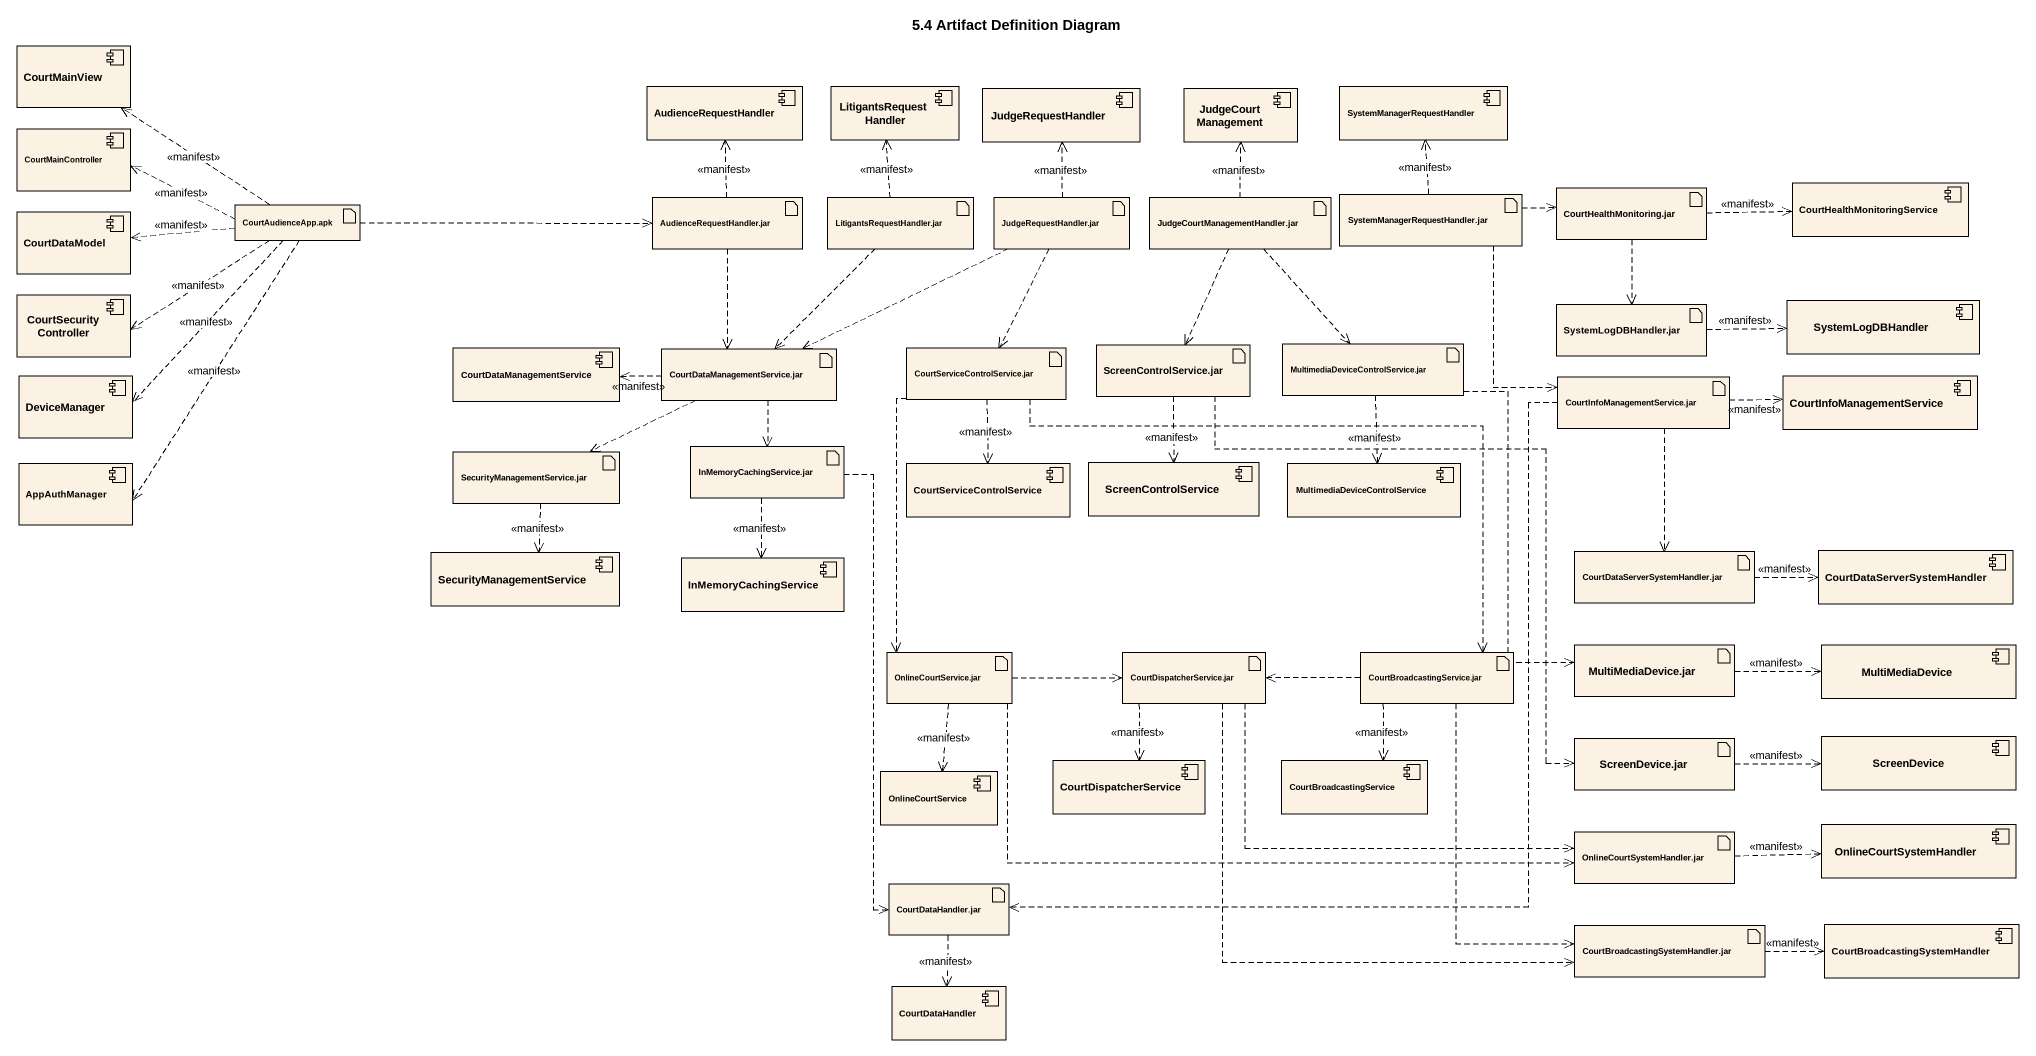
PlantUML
@startuml
title 5.4 Artifact Definition Diagram
component CourtMainView
component AudienceRequestHandler
component LitigantsRequestHandler
component JudgeRequestHandler
component JudgeCourtManagement
component SystemManagerRequestHandler
component CourtMainController
artifact "CourtAudienceApp.apk" as CourtAudienceApp_apk
artifact "AudienceRequestHandler.jar" as AudienceRequestHandler_jar
artifact "LitigantsRequestHandler.jar" as LitigantsRequestHandler_jar
artifact "JudgeRequestHandler.jar" as JudgeRequestHandler_jar
artifact "JudgeCourtManagementHandler.jar" as JudgeCourtManagementHandler
artifact "SystemManagerRequestHandler.jar" as SystemManagerRequestHandler_2
artifact "CourtHealthMonitoring.jar" as CourtHealthMonitoring_jar
component CourtHealthMonitoringService
component CourtDataModel
component CourtSecurityController
artifact "ScreenControlService.jar" as ScreenControlService_jar
artifact "MultimediaDeviceControlService.jar" as MultimediaDeviceControlServi
artifact "SystemLogDBHandler.jar" as SystemLogDBHandler_jar
component SystemLogDBHandler
component DeviceManager
component CourtDataManagementService
artifact "CourtDataManagementService.jar" as CourtDataManagementService_2
artifact "CourtServiceControlService.jar" as CourtServiceControlService
artifact "CourtInfoManagementService.jar" as CourtInfoManagementService
component "CourtInfoManagementService" as CourtInfoManagementService_2
component AppAuthManager
artifact "SecurityManagementService.jar" as SecurityManagementService
artifact "InMemoryCachingService.jar" as InMemoryCachingService_jar
component "CourtServiceControlService" as CourtServiceControlService_2
component ScreenControlService
component "MultimediaDeviceControlService" as MultimediaDeviceControlServi_2
component "SecurityManagementService" as SecurityManagementService_2
component InMemoryCachingService
artifact "CourtDataServerSystemHandler.jar" as CourtDataServerSystemHandler
component "CourtDataServerSystemHandler" as CourtDataServerSystemHandler_2
artifact "OnlineCourtService.jar" as OnlineCourtService_jar
artifact "CourtDispatcherService.jar" as CourtDispatcherService_jar
artifact "CourtBroadcastingService.jar" as CourtBroadcastingService_jar
artifact "MultiMediaDevice.jar" as MultiMediaDevice_jar
component MultiMediaDevice
component CourtDispatcherService
component CourtBroadcastingService
artifact "ScreenDevice.jar" as ScreenDevice_jar
component ScreenDevice
component OnlineCourtService
artifact "OnlineCourtSystemHandler.jar" as OnlineCourtSystemHandler_jar
component OnlineCourtSystemHandler
artifact "CourtDataHandler.jar" as CourtDataHandler_jar
artifact "CourtBroadcastingSystemHandler.jar" as CourtBroadcastingSystemHandl
component "CourtBroadcastingSystemHandler" as CourtBroadcastingSystemHandl_2
component CourtDataHandler
CourtAudienceApp_apk .up.> CourtMainView : <<manifest>>
CourtAudienceApp_apk .left.> CourtMainController : <<manifest>>
CourtAudienceApp_apk .right.> AudienceRequestHandler_jar
CourtAudienceApp_apk .left.> CourtDataModel : <<manifest>>
CourtAudienceApp_apk .left.> CourtSecurityController : <<manifest>>
CourtAudienceApp_apk ..> DeviceManager : <<manifest>>
CourtAudienceApp_apk ..> AppAuthManager : <<manifest>>
AudienceRequestHandler_jar .up.> AudienceRequestHandler : <<manifest>>
AudienceRequestHandler_jar ..> CourtDataManagementService_2
LitigantsRequestHandler_jar .up.> LitigantsRequestHandler : <<manifest>>
LitigantsRequestHandler_jar ..> CourtDataManagementService_2
JudgeRequestHandler_jar .up.> JudgeRequestHandler : <<manifest>>
JudgeRequestHandler_jar .left.> CourtDataManagementService_2
JudgeRequestHandler_jar ..> CourtServiceControlService
JudgeCourtManagementHandler .up.> JudgeCourtManagement : <<manifest>>
JudgeCourtManagementHandler ..> ScreenControlService_jar
JudgeCourtManagementHandler ..> MultimediaDeviceControlServi
SystemManagerRequestHandler_2 .up.> SystemManagerRequestHandler : <<manifest>>
SystemManagerRequestHandler_2 .right.> CourtHealthMonitoring_jar
SystemManagerRequestHandler_2 ..> CourtInfoManagementService
CourtHealthMonitoring_jar .right.> CourtHealthMonitoringService : <<manifest>>
CourtHealthMonitoring_jar ..> SystemLogDBHandler_jar
ScreenControlService_jar ..> ScreenControlService : <<manifest>>
ScreenControlService_jar ..> ScreenDevice_jar
MultimediaDeviceControlServi ..> MultimediaDeviceControlServi_2 : <<manifest>>
MultimediaDeviceControlServi ..> MultiMediaDevice_jar
SystemLogDBHandler_jar .right.> SystemLogDBHandler : <<manifest>>
CourtDataManagementService_2 .left.> CourtDataManagementService : <<manifest>>
CourtDataManagementService_2 .left.> SecurityManagementService
CourtDataManagementService_2 ..> InMemoryCachingService_jar
CourtServiceControlService ..> CourtServiceControlService_2 : <<manifest>>
CourtServiceControlService ..> OnlineCourtService_jar
CourtServiceControlService ..> CourtBroadcastingService_jar
CourtInfoManagementService .right.> CourtInfoManagementService_2 : <<manifest>>
CourtInfoManagementService ..> CourtDataServerSystemHandler
CourtInfoManagementService ..> CourtDataHandler_jar
SecurityManagementService ..> SecurityManagementService_2 : <<manifest>>
InMemoryCachingService_jar ..> InMemoryCachingService : <<manifest>>
InMemoryCachingService_jar ..> CourtDataHandler_jar
CourtDataServerSystemHandler .right.> CourtDataServerSystemHandler_2 : <<manifest>>
OnlineCourtService_jar .right.> CourtDispatcherService_jar
OnlineCourtService_jar ..> OnlineCourtService : <<manifest>>
OnlineCourtService_jar .right.> OnlineCourtSystemHandler_jar
CourtDispatcherService_jar ..> CourtDispatcherService : <<manifest>>
CourtDispatcherService_jar .right.> OnlineCourtSystemHandler_jar
CourtDispatcherService_jar .right.> CourtBroadcastingSystemHandl
CourtBroadcastingService_jar .left.> CourtDispatcherService_jar
CourtBroadcastingService_jar ..> CourtBroadcastingService : <<manifest>>
CourtBroadcastingService_jar ..> CourtBroadcastingSystemHandl
MultiMediaDevice_jar .right.> MultiMediaDevice : <<manifest>>
ScreenDevice_jar .right.> ScreenDevice : <<manifest>>
OnlineCourtSystemHandler_jar .right.> OnlineCourtSystemHandler : <<manifest>>
CourtDataHandler_jar ..> CourtDataHandler : <<manifest>>
CourtBroadcastingSystemHandl .right.> CourtBroadcastingSystemHandl_2 : <<manifest>>
@enduml
